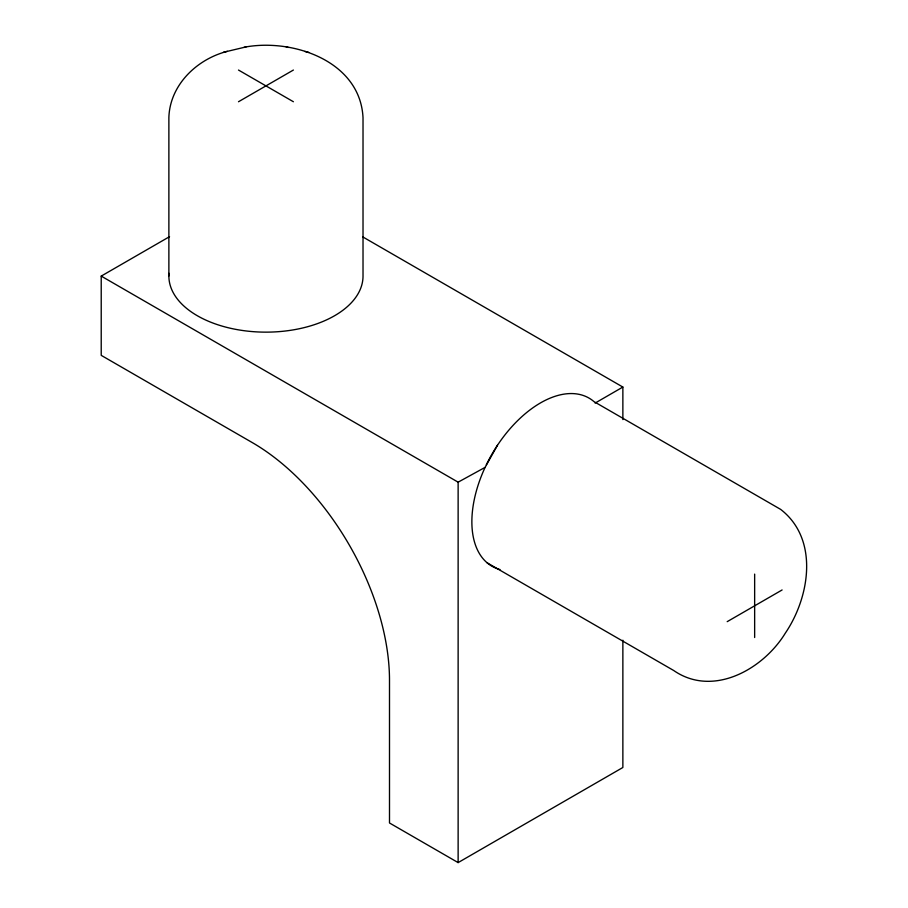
<?xml version="1.0" encoding="UTF-8"?>
<svg xmlns="http://www.w3.org/2000/svg" width="908" height="908" viewBox="0 0 908 908"><rect width="100%" height="100%" fill="white"/><g stroke="black" fill="none" stroke-linecap="round" stroke-linejoin="round"><path stroke-width="1.36" d="M622.865 640.208L622.865 767.498L458.131 862.6L389.498 822.977L389.498 680.308A194.142 112.081 60 0 0 252.22 442.548L101.219 355.357L101.219 276.1L458.131 482.171L485.099 467.37L497.471 445.261M238.498 101.741L293.397 70.041M101.219 276.1L169.546 236.659M595.103 403.095L622.865 387.058L622.865 419.587M727.195 621.662L782.106 589.962M227.363 51.336C197.025 59.031 169.921 84.83 168.877 117.461L168.877 275.975M243.991 47.409L246.068 46.898C294.079 38.579 360.317 61.608 363.018 117.722L363.018 276.236A97.065 56.046 0 0 1 263.422 332.124A97.065 56.046 0 0 1 169.002 273.319M223.323 52.312L246.068 46.898M304.85 51.45L308.924 52.437M286.179 46.955L288.301 47.466M238.498 70.041L293.397 101.741M362.848 236.943L622.865 387.058M487.029 562.733L673.713 670.513C712.973 697.685 763.231 669.321 785.318 633.148C809.72 597.248 819.266 539.204 780.664 509.399L593.98 401.608A97.065 56.046 -60 0 0 486.302 464.828M754.65 574.106L754.65 637.507M458.131 482.171L458.131 862.6M499.979 569.532A97.065 56.046 -60 0 1 485.099 467.37"/></g></svg>
